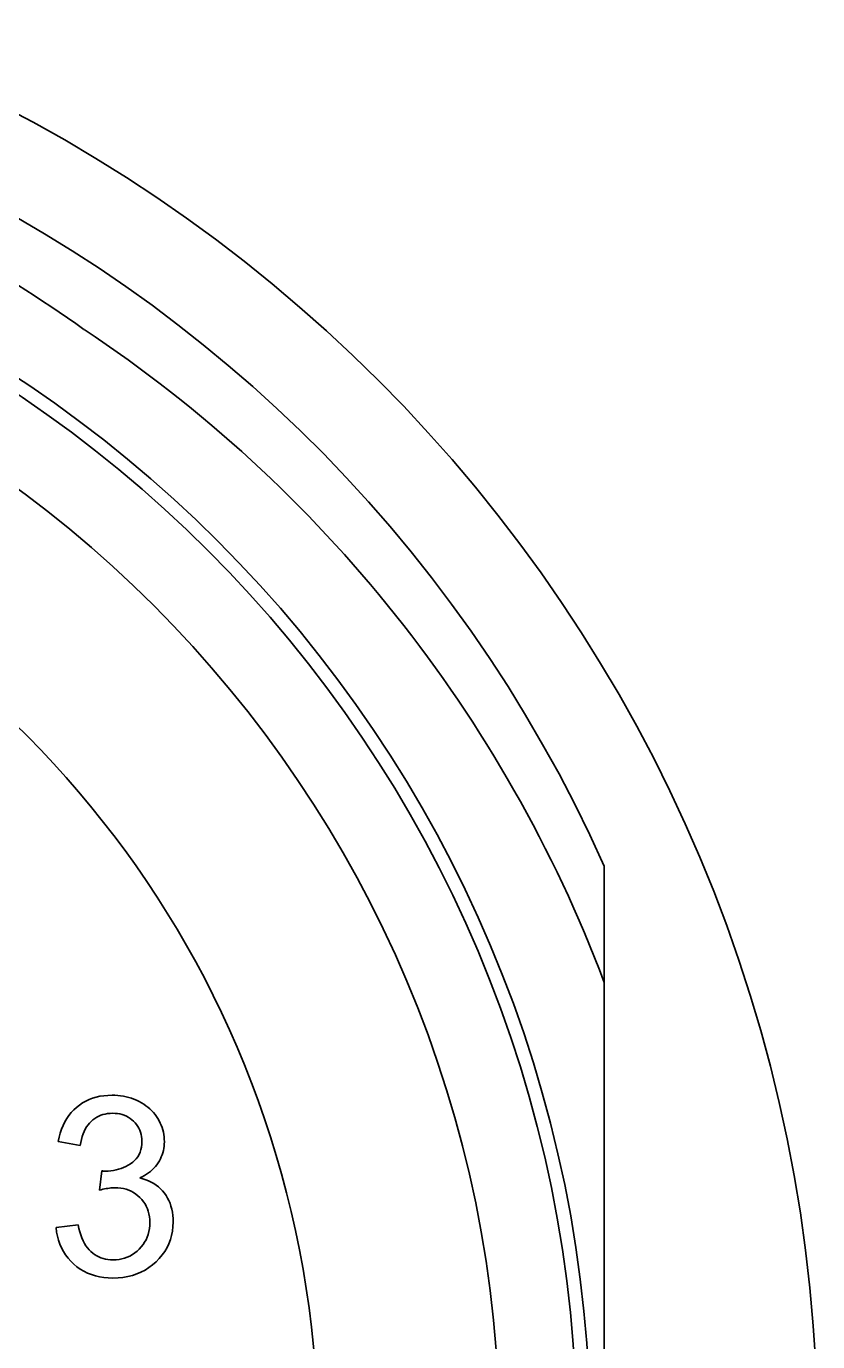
# Model space of a CAD drawing. Extents: x 23 to 417, y 3 to 294.
# Drawn here: x 373.64 to 379.39, y 99.16 to 108.71 of the extents above; entities that cross this region are included whole.
import ezdxf

# ---------------------------------------------------------------- set-up
doc = ezdxf.new("R2010")
doc.units = 0
doc.layers.get('0').update_dxf_attribs({"lineweight": 13})

msp = doc.modelspace()

# ---------------------------------------------------------------- linework, layer by layer
at = {"color": 7, "lineweight": 35, "ltscale": 0.021145}
msp.add_line((377.8373, 101.7674), (377.8373, 102.6132), dxfattribs=at)
at = {"color": 7, "lineweight": 35, "ltscale": 0.175918}
msp.add_line((377.8373, 94.7306), (377.8373, 101.7674), dxfattribs=at)
at = {"color": 7, "lineweight": 35, "ltscale": 0.000671283}
msp.add_line((374.069, 100.905), (374.0933, 100.9164), dxfattribs=at)
at = {"color": 7, "lineweight": 35, "ltscale": 0.000677644}
msp.add_line((374.0933, 100.9164), (374.1186, 100.9261), dxfattribs=at)
at = {"color": 7, "lineweight": 35, "ltscale": 0.000686986}
msp.add_line((374.1186, 100.9261), (374.1449, 100.9341), dxfattribs=at)
at = {"color": 7, "lineweight": 35, "ltscale": 0.000700569}
msp.add_line((374.1449, 100.9341), (374.1723, 100.9403), dxfattribs=at)
at = {"color": 7, "lineweight": 35, "ltscale": 0.000716647}
msp.add_line((374.1723, 100.9403), (374.2006, 100.9447), dxfattribs=at)
at = {"color": 7, "lineweight": 35, "ltscale": 0.000736951}
msp.add_line((374.2006, 100.9447), (374.2299, 100.9473), dxfattribs=at)
at = {"color": 7, "lineweight": 35, "ltscale": 0.000759058}
msp.add_line((374.2299, 100.9473), (374.2603, 100.9482), dxfattribs=at)
at = {"color": 7, "lineweight": 35, "ltscale": 0.000527793}
msp.add_line((374.2603, 100.9482), (374.2814, 100.9477), dxfattribs=at)
at = {"color": 7, "lineweight": 35, "ltscale": 0.000520833}
msp.add_line((374.2814, 100.9477), (374.3022, 100.9464), dxfattribs=at)
at = {"color": 7, "lineweight": 35, "ltscale": 0.000513941}
msp.add_line((374.3022, 100.9464), (374.3226, 100.9441), dxfattribs=at)
at = {"color": 7, "lineweight": 35, "ltscale": 0.000509173}
msp.add_line((374.3226, 100.9441), (374.3427, 100.9409), dxfattribs=at)
at = {"color": 7, "lineweight": 35, "ltscale": 0.000504492}
msp.add_line((374.3427, 100.9409), (374.3625, 100.9368), dxfattribs=at)
at = {"color": 7, "lineweight": 35, "ltscale": 0.000502025}
msp.add_line((374.3625, 100.9368), (374.3819, 100.9317), dxfattribs=at)
at = {"color": 7, "lineweight": 35, "ltscale": 0.000499585}
msp.add_line((374.3819, 100.9317), (374.401, 100.9258), dxfattribs=at)
at = {"color": 7, "lineweight": 35, "ltscale": 0.000499358}
msp.add_line((374.401, 100.9258), (374.4198, 100.919), dxfattribs=at)
at = {"color": 7, "lineweight": 35, "ltscale": 0.000499581}
msp.add_line((374.4198, 100.919), (374.4382, 100.9112), dxfattribs=at)
at = {"color": 7, "lineweight": 35, "ltscale": 0.000680939}
msp.add_line((373.9467, 100.8005), (373.9637, 100.8218), dxfattribs=at)
at = {"color": 7, "lineweight": 35, "ltscale": 0.000678206}
msp.add_line((373.9637, 100.8218), (373.9822, 100.8416), dxfattribs=at)
at = {"color": 7, "lineweight": 35, "ltscale": 0.000678777}
msp.add_line((373.9822, 100.8416), (374.0022, 100.86), dxfattribs=at)
at = {"color": 7, "lineweight": 35, "ltscale": 0.000676936}
msp.add_line((374.0022, 100.86), (374.0235, 100.8767), dxfattribs=at)
at = {"color": 7, "lineweight": 35, "ltscale": 0.000670911}
msp.add_line((374.0235, 100.8767), (374.0457, 100.8917), dxfattribs=at)
at = {"color": 7, "lineweight": 35, "ltscale": 0.000669854}
msp.add_line((374.0457, 100.8917), (374.069, 100.905), dxfattribs=at)
at = {"color": 7, "lineweight": 35, "ltscale": 0.000501509}
msp.add_line((374.4382, 100.9112), (374.4563, 100.9025), dxfattribs=at)
at = {"color": 7, "lineweight": 35, "ltscale": 0.000497247}
msp.add_line((374.4563, 100.9025), (374.4738, 100.8931), dxfattribs=at)
at = {"color": 7, "lineweight": 35, "ltscale": 0.000486742}
msp.add_line((374.4738, 100.8931), (374.4904, 100.8829), dxfattribs=at)
at = {"color": 7, "lineweight": 35, "ltscale": 0.00047896}
msp.add_line((374.4904, 100.8829), (374.5062, 100.8721), dxfattribs=at)
at = {"color": 7, "lineweight": 35, "ltscale": 0.000471146}
msp.add_line((374.5062, 100.8721), (374.5212, 100.8607), dxfattribs=at)
at = {"color": 7, "lineweight": 35, "ltscale": 0.000465267}
msp.add_line((374.5212, 100.8607), (374.5353, 100.8486), dxfattribs=at)
at = {"color": 7, "lineweight": 35, "ltscale": 0.000460494}
msp.add_line((374.5353, 100.8486), (374.5486, 100.8358), dxfattribs=at)
at = {"color": 7, "lineweight": 35, "ltscale": 0.000458657}
msp.add_line((374.5486, 100.8358), (374.561, 100.8223), dxfattribs=at)
at = {"color": 7, "lineweight": 35, "ltscale": 0.000456685}
msp.add_line((374.561, 100.8223), (374.5726, 100.8082), dxfattribs=at)
at = {"color": 7, "lineweight": 35, "ltscale": 0.000730349}
msp.add_line((373.8935, 100.701), (373.9045, 100.7281), dxfattribs=at)
at = {"color": 7, "lineweight": 35, "ltscale": 0.000712815}
msp.add_line((373.9045, 100.7281), (373.9171, 100.7537), dxfattribs=at)
at = {"color": 7, "lineweight": 35, "ltscale": 0.000698642}
msp.add_line((373.9171, 100.7537), (373.9312, 100.7778), dxfattribs=at)
at = {"color": 7, "lineweight": 35, "ltscale": 0.000687211}
msp.add_line((373.9312, 100.7778), (373.9467, 100.8005), dxfattribs=at)
at = {"color": 7, "lineweight": 35, "ltscale": 0.000445573}
msp.add_line((374.0856, 100.7327), (374.0754, 100.7181), dxfattribs=at)
at = {"color": 7, "lineweight": 35, "ltscale": 0.000436478}
msp.add_line((374.0967, 100.7461), (374.0856, 100.7327), dxfattribs=at)
at = {"color": 7, "lineweight": 35, "ltscale": 0.000429253}
msp.add_line((374.1087, 100.7584), (374.0967, 100.7461), dxfattribs=at)
at = {"color": 7, "lineweight": 35, "ltscale": 0.000421718}
msp.add_line((374.1214, 100.7695), (374.1087, 100.7584), dxfattribs=at)
at = {"color": 7, "lineweight": 35, "ltscale": 0.000416756}
msp.add_line((374.1347, 100.7795), (374.1214, 100.7695), dxfattribs=at)
at = {"color": 7, "lineweight": 35, "ltscale": 0.000412232}
msp.add_line((374.1487, 100.7883), (374.1347, 100.7795), dxfattribs=at)
at = {"color": 7, "lineweight": 35, "ltscale": 0.000411691}
msp.add_line((374.1633, 100.7959), (374.1487, 100.7883), dxfattribs=at)
at = {"color": 7, "lineweight": 35, "ltscale": 0.000412446}
msp.add_line((374.1785, 100.8023), (374.1633, 100.7959), dxfattribs=at)
at = {"color": 7, "lineweight": 35, "ltscale": 0.00041716}
msp.add_line((374.1943, 100.8076), (374.1785, 100.8023), dxfattribs=at)
at = {"color": 7, "lineweight": 35, "ltscale": 0.00042312}
msp.add_line((374.2107, 100.8117), (374.1943, 100.8076), dxfattribs=at)
at = {"color": 7, "lineweight": 35, "ltscale": 0.000433726}
msp.add_line((374.2278, 100.8146), (374.2107, 100.8117), dxfattribs=at)
at = {"color": 7, "lineweight": 35, "ltscale": 0.000444554}
msp.add_line((374.2455, 100.8164), (374.2278, 100.8146), dxfattribs=at)
at = {"color": 7, "lineweight": 35, "ltscale": 0.000457437}
msp.add_line((374.2638, 100.817), (374.2455, 100.8164), dxfattribs=at)
at = {"color": 7, "lineweight": 35, "ltscale": 0.000461432}
msp.add_line((374.2823, 100.8164), (374.2638, 100.817), dxfattribs=at)
at = {"color": 7, "lineweight": 35, "ltscale": 0.000446428}
msp.add_line((374.3, 100.8147), (374.2823, 100.8164), dxfattribs=at)
at = {"color": 7, "lineweight": 35, "ltscale": 0.000432487}
msp.add_line((374.3171, 100.8118), (374.3, 100.8147), dxfattribs=at)
at = {"color": 7, "lineweight": 35, "ltscale": 0.000421931}
msp.add_line((374.3335, 100.8077), (374.3171, 100.8118), dxfattribs=at)
at = {"color": 7, "lineweight": 35, "ltscale": 0.000413544}
msp.add_line((374.3492, 100.8026), (374.3335, 100.8077), dxfattribs=at)
at = {"color": 7, "lineweight": 35, "ltscale": 0.000407124}
msp.add_line((374.3642, 100.7962), (374.3492, 100.8026), dxfattribs=at)
at = {"color": 7, "lineweight": 35, "ltscale": 0.000403265}
msp.add_line((374.3785, 100.7887), (374.3642, 100.7962), dxfattribs=at)
at = {"color": 7, "lineweight": 35, "ltscale": 0.000403089}
msp.add_line((374.3921, 100.7801), (374.3785, 100.7887), dxfattribs=at)
at = {"color": 7, "lineweight": 35, "ltscale": 0.000405644}
msp.add_line((374.405, 100.7703), (374.3921, 100.7801), dxfattribs=at)
at = {"color": 7, "lineweight": 35, "ltscale": 0.000410205}
msp.add_line((374.4172, 100.7593), (374.405, 100.7703), dxfattribs=at)
at = {"color": 7, "lineweight": 35, "ltscale": 0.000408956}
msp.add_line((374.4285, 100.7475), (374.4172, 100.7593), dxfattribs=at)
at = {"color": 7, "lineweight": 35, "ltscale": 0.000400212}
msp.add_line((374.4386, 100.735), (374.4285, 100.7475), dxfattribs=at)
at = {"color": 7, "lineweight": 35, "ltscale": 0.000394902}
msp.add_line((374.4475, 100.722), (374.4386, 100.735), dxfattribs=at)
at = {"color": 7, "lineweight": 35, "ltscale": 0.000456881}
msp.add_line((374.5726, 100.8082), (374.5833, 100.7934), dxfattribs=at)
at = {"color": 7, "lineweight": 35, "ltscale": 0.00045902}
msp.add_line((374.5833, 100.7934), (374.5933, 100.7779), dxfattribs=at)
at = {"color": 7, "lineweight": 35, "ltscale": 0.000456593}
msp.add_line((374.5933, 100.7779), (374.6023, 100.762), dxfattribs=at)
at = {"color": 7, "lineweight": 35, "ltscale": 0.000449332}
msp.add_line((374.6023, 100.762), (374.6103, 100.746), dxfattribs=at)
at = {"color": 7, "lineweight": 35, "ltscale": 0.000444102}
msp.add_line((374.6103, 100.746), (374.6175, 100.7297), dxfattribs=at)
at = {"color": 7, "lineweight": 35, "ltscale": 0.000439838}
msp.add_line((374.6175, 100.7297), (374.6236, 100.7132), dxfattribs=at)
at = {"color": 7, "lineweight": 35, "ltscale": 0.000801602}
for p, q in [((373.8692, 100.6112), (373.8758, 100.6426)), ((374.6996, 99.9608), (374.6934, 99.9294))]:
    msp.add_line(p, q, dxfattribs=at)
at = {"color": 7, "lineweight": 35, "ltscale": 0.000775219}
msp.add_line((373.8758, 100.6426), (373.8839, 100.6725), dxfattribs=at)
at = {"color": 7, "lineweight": 35, "ltscale": 0.000751187}
msp.add_line((373.8839, 100.6725), (373.8935, 100.701), dxfattribs=at)
at = {"color": 7, "lineweight": 35, "ltscale": 0.000531873}
msp.add_line((374.0435, 100.6478), (374.0377, 100.6273), dxfattribs=at)
at = {"color": 7, "lineweight": 35, "ltscale": 0.000510621}
msp.add_line((374.0501, 100.6671), (374.0435, 100.6478), dxfattribs=at)
at = {"color": 7, "lineweight": 35, "ltscale": 0.000491348}
msp.add_line((374.0576, 100.6853), (374.0501, 100.6671), dxfattribs=at)
at = {"color": 7, "lineweight": 35, "ltscale": 0.000473707}
msp.add_line((374.0661, 100.7022), (374.0576, 100.6853), dxfattribs=at)
at = {"color": 7, "lineweight": 35, "ltscale": 0.000458363}
msp.add_line((374.0754, 100.7181), (374.0661, 100.7022), dxfattribs=at)
at = {"color": 7, "lineweight": 35, "ltscale": 0.000392191}
msp.add_line((374.4553, 100.7084), (374.4475, 100.722), dxfattribs=at)
at = {"color": 7, "lineweight": 35, "ltscale": 0.000390992}
msp.add_line((374.4618, 100.6941), (374.4553, 100.7084), dxfattribs=at)
at = {"color": 7, "lineweight": 35, "ltscale": 0.00039484}
msp.add_line((374.4671, 100.6793), (374.4618, 100.6941), dxfattribs=at)
at = {"color": 7, "lineweight": 35, "ltscale": 0.000400115}
msp.add_line((374.4713, 100.6638), (374.4671, 100.6793), dxfattribs=at)
at = {"color": 7, "lineweight": 35, "ltscale": 0.000408019}
msp.add_line((374.4743, 100.6478), (374.4713, 100.6638), dxfattribs=at)
at = {"color": 7, "lineweight": 35, "ltscale": 0.000418451}
msp.add_line((374.4761, 100.6311), (374.4743, 100.6478), dxfattribs=at)
at = {"color": 7, "lineweight": 35, "ltscale": 0.000431694}
msp.add_line((374.4767, 100.6139), (374.4761, 100.6311), dxfattribs=at)
at = {"color": 7, "lineweight": 35, "ltscale": 0.00043668}
msp.add_line((374.6236, 100.7132), (374.6289, 100.6966), dxfattribs=at)
at = {"color": 7, "lineweight": 35, "ltscale": 0.000434172}
msp.add_line((374.6289, 100.6966), (374.6331, 100.6797), dxfattribs=at)
at = {"color": 7, "lineweight": 35, "ltscale": 0.000434556}
msp.add_line((374.6331, 100.6797), (374.6364, 100.6627), dxfattribs=at)
at = {"color": 7, "lineweight": 35, "ltscale": 0.000435044}
msp.add_line((374.6364, 100.6627), (374.6388, 100.6454), dxfattribs=at)
at = {"color": 7, "lineweight": 35, "ltscale": 0.000437867}
msp.add_line((374.6388, 100.6454), (374.6402, 100.628), dxfattribs=at)
at = {"color": 7, "lineweight": 35, "ltscale": 0.004053}
msp.add_line((374.0288, 100.5828), (373.8692, 100.6112), dxfattribs=at)
at = {"color": 7, "lineweight": 35, "ltscale": 0.000579519}
msp.add_line((374.0328, 100.6057), (374.0288, 100.5828), dxfattribs=at)
at = {"color": 7, "lineweight": 35, "ltscale": 0.000554868}
msp.add_line((374.0377, 100.6273), (374.0328, 100.6057), dxfattribs=at)
at = {"color": 7, "lineweight": 35, "ltscale": 0.000462475}
msp.add_line((374.4563, 100.5174), (374.4636, 100.5344), dxfattribs=at)
at = {"color": 7, "lineweight": 35, "ltscale": 0.000475706}
msp.add_line((374.4636, 100.5344), (374.4693, 100.5526), dxfattribs=at)
at = {"color": 7, "lineweight": 35, "ltscale": 0.000492511}
msp.add_line((374.4693, 100.5526), (374.4734, 100.5719), dxfattribs=at)
at = {"color": 7, "lineweight": 35, "ltscale": 0.00051449}
msp.add_line((374.4734, 100.5719), (374.4758, 100.5923), dxfattribs=at)
at = {"color": 7, "lineweight": 35, "ltscale": 0.000540454}
msp.add_line((374.4758, 100.5923), (374.4767, 100.6139), dxfattribs=at)
at = {"color": 7, "lineweight": 35, "ltscale": 0.00040033}
msp.add_line((374.6335, 100.5454), (374.6294, 100.5299), dxfattribs=at)
at = {"color": 7, "lineweight": 35, "ltscale": 0.000402638}
msp.add_line((374.6366, 100.5611), (374.6335, 100.5454), dxfattribs=at)
at = {"color": 7, "lineweight": 35, "ltscale": 0.000406626}
msp.add_line((374.6389, 100.5773), (374.6366, 100.5611), dxfattribs=at)
at = {"color": 7, "lineweight": 35, "ltscale": 0.000410982}
msp.add_line((374.6402, 100.5936), (374.6389, 100.5773), dxfattribs=at)
at = {"color": 7, "lineweight": 35, "ltscale": 0.000441023}
msp.add_line((374.6402, 100.628), (374.6407, 100.6103), dxfattribs=at)
at = {"color": 7, "lineweight": 35, "ltscale": 0.000417729}
msp.add_line((374.6407, 100.6103), (374.6402, 100.5936), dxfattribs=at)
at = {"color": 7, "lineweight": 35, "ltscale": 0.0004801}
msp.add_line((374.3616, 100.4307), (374.3786, 100.4397), dxfattribs=at)
at = {"color": 7, "lineweight": 35, "ltscale": 0.000483964}
msp.add_line((374.3786, 100.4397), (374.3951, 100.4498), dxfattribs=at)
at = {"color": 7, "lineweight": 35, "ltscale": 0.000478418}
msp.add_line((374.3951, 100.4498), (374.4106, 100.461), dxfattribs=at)
at = {"color": 7, "lineweight": 35, "ltscale": 0.000465026}
msp.add_line((374.4106, 100.461), (374.4245, 100.4734), dxfattribs=at)
at = {"color": 7, "lineweight": 35, "ltscale": 0.000455364}
msp.add_line((374.4245, 100.4734), (374.4367, 100.4869), dxfattribs=at)
at = {"color": 7, "lineweight": 35, "ltscale": 0.000452574}
msp.add_line((374.4367, 100.4869), (374.4473, 100.5016), dxfattribs=at)
at = {"color": 7, "lineweight": 35, "ltscale": 0.000455277}
msp.add_line((374.4473, 100.5016), (374.4563, 100.5174), dxfattribs=at)
at = {"color": 7, "lineweight": 35, "ltscale": 0.00041496}
msp.add_line((374.586, 100.4434), (374.5756, 100.4304), dxfattribs=at)
at = {"color": 7, "lineweight": 35, "ltscale": 0.00041341}
msp.add_line((374.5955, 100.4569), (374.586, 100.4434), dxfattribs=at)
at = {"color": 7, "lineweight": 35, "ltscale": 0.000410025}
msp.add_line((374.6041, 100.4709), (374.5955, 100.4569), dxfattribs=at)
at = {"color": 7, "lineweight": 35, "ltscale": 0.000405629}
msp.add_line((374.6118, 100.4852), (374.6041, 100.4709), dxfattribs=at)
at = {"color": 7, "lineweight": 35, "ltscale": 0.00040245}
msp.add_line((374.6185, 100.4998), (374.6118, 100.4852), dxfattribs=at)
at = {"color": 7, "lineweight": 35, "ltscale": 0.000399854}
msp.add_line((374.6244, 100.5147), (374.6185, 100.4998), dxfattribs=at)
at = {"color": 7, "lineweight": 35, "ltscale": 0.000399887}
msp.add_line((374.6294, 100.5299), (374.6244, 100.5147), dxfattribs=at)
at = {"color": 7, "lineweight": 35, "ltscale": 0.003531}
msp.add_line((374.1681, 100.2583), (374.1858, 100.3984), dxfattribs=at)
at = {"color": 7, "lineweight": 35, "ltscale": 7.88083e-05}
msp.add_line((374.1858, 100.3984), (374.1889, 100.3981), dxfattribs=at)
at = {"color": 7, "lineweight": 35, "ltscale": 7.57664e-05}
msp.add_line((374.1889, 100.3981), (374.1919, 100.3978), dxfattribs=at)
at = {"color": 7, "lineweight": 35, "ltscale": 7.27078e-05}
msp.add_line((374.1919, 100.3978), (374.1948, 100.3975), dxfattribs=at)
at = {"color": 7, "lineweight": 35, "ltscale": 6.86624e-05}
msp.add_line((374.1948, 100.3975), (374.1976, 100.3973), dxfattribs=at)
at = {"color": 7, "lineweight": 35, "ltscale": 6.56436e-05}
msp.add_line((374.1976, 100.3973), (374.2002, 100.3971), dxfattribs=at)
at = {"color": 7, "lineweight": 35, "ltscale": 6.35962e-05}
msp.add_line((374.2002, 100.3971), (374.2027, 100.3969), dxfattribs=at)
at = {"color": 7, "lineweight": 35, "ltscale": 5.9609e-05}
msp.add_line((374.2027, 100.3969), (374.2051, 100.3968), dxfattribs=at)
at = {"color": 7, "lineweight": 35, "ltscale": 5.65847e-05}
msp.add_line((374.2051, 100.3968), (374.2074, 100.3967), dxfattribs=at)
at = {"color": 7, "lineweight": 35, "ltscale": 5.35809e-05}
msp.add_line((374.2074, 100.3967), (374.2095, 100.3966), dxfattribs=at)
at = {"color": 7, "lineweight": 35, "ltscale": 4.95974e-05}
msp.add_line((374.2095, 100.3966), (374.2115, 100.3966), dxfattribs=at)
at = {"color": 7, "lineweight": 35, "ltscale": 0.000505}
msp.add_line((374.2115, 100.3966), (374.2317, 100.3972), dxfattribs=at)
at = {"color": 7, "lineweight": 35, "ltscale": 0.000496538}
msp.add_line((374.2317, 100.3972), (374.2515, 100.3988), dxfattribs=at)
at = {"color": 7, "lineweight": 35, "ltscale": 0.000488564}
msp.add_line((374.2515, 100.3988), (374.2708, 100.4014), dxfattribs=at)
at = {"color": 7, "lineweight": 35, "ltscale": 0.000484142}
msp.add_line((374.2708, 100.4014), (374.2898, 100.4051), dxfattribs=at)
at = {"color": 7, "lineweight": 35, "ltscale": 0.000478366}
msp.add_line((374.2898, 100.4051), (374.3084, 100.4099), dxfattribs=at)
at = {"color": 7, "lineweight": 35, "ltscale": 0.000477225}
msp.add_line((374.3084, 100.4099), (374.3265, 100.4158), dxfattribs=at)
at = {"color": 7, "lineweight": 35, "ltscale": 0.000475914}
msp.add_line((374.3265, 100.4158), (374.3443, 100.4227), dxfattribs=at)
at = {"color": 7, "lineweight": 35, "ltscale": 0.000477083}
msp.add_line((374.3443, 100.4227), (374.3616, 100.4307), dxfattribs=at)
at = {"color": 7, "lineweight": 35, "ltscale": 0.00048127}
msp.add_line((374.4789, 100.3554), (374.4616, 100.347), dxfattribs=at)
at = {"color": 7, "lineweight": 35, "ltscale": 0.000582252}
msp.add_line((374.4616, 100.347), (374.4841, 100.3411), dxfattribs=at)
at = {"color": 7, "lineweight": 35, "ltscale": 0.000468272}
msp.add_line((374.4953, 100.3644), (374.4789, 100.3554), dxfattribs=at)
at = {"color": 7, "lineweight": 35, "ltscale": 0.000456657}
msp.add_line((374.5109, 100.374), (374.4953, 100.3644), dxfattribs=at)
at = {"color": 7, "lineweight": 35, "ltscale": 0.000446779}
msp.add_line((374.5256, 100.3841), (374.5109, 100.374), dxfattribs=at)
at = {"color": 7, "lineweight": 35, "ltscale": 0.000436859}
msp.add_line((374.5394, 100.3949), (374.5256, 100.3841), dxfattribs=at)
at = {"color": 7, "lineweight": 35, "ltscale": 0.000429907}
msp.add_line((374.5524, 100.4061), (374.5394, 100.3949), dxfattribs=at)
at = {"color": 7, "lineweight": 35, "ltscale": 0.000422569}
msp.add_line((374.5644, 100.418), (374.5524, 100.4061), dxfattribs=at)
at = {"color": 7, "lineweight": 35, "ltscale": 0.000418529}
msp.add_line((374.5756, 100.4304), (374.5644, 100.418), dxfattribs=at)
at = {"color": 7, "lineweight": 35, "ltscale": 0.000341704}
msp.add_line((374.1813, 100.2617), (374.1681, 100.2583), dxfattribs=at)
at = {"color": 7, "lineweight": 35, "ltscale": 0.000329106}
msp.add_line((374.1941, 100.2647), (374.1813, 100.2617), dxfattribs=at)
at = {"color": 7, "lineweight": 35, "ltscale": 0.000316592}
msp.add_line((374.2065, 100.2673), (374.1941, 100.2647), dxfattribs=at)
at = {"color": 7, "lineweight": 35, "ltscale": 0.000304037}
msp.add_line((374.2184, 100.2696), (374.2065, 100.2673), dxfattribs=at)
at = {"color": 7, "lineweight": 35, "ltscale": 0.000290739}
msp.add_line((374.2299, 100.2716), (374.2184, 100.2696), dxfattribs=at)
at = {"color": 7, "lineweight": 35, "ltscale": 0.000279606}
msp.add_line((374.241, 100.2732), (374.2299, 100.2716), dxfattribs=at)
at = {"color": 7, "lineweight": 35, "ltscale": 0.000266589}
msp.add_line((374.2516, 100.2744), (374.241, 100.2732), dxfattribs=at)
at = {"color": 7, "lineweight": 35, "ltscale": 0.000254902}
msp.add_line((374.2617, 100.2753), (374.2516, 100.2744), dxfattribs=at)
at = {"color": 7, "lineweight": 35, "ltscale": 0.000242365}
msp.add_line((374.2714, 100.2759), (374.2617, 100.2753), dxfattribs=at)
at = {"color": 7, "lineweight": 35, "ltscale": 0.000232125}
msp.add_line((374.2807, 100.276), (374.2714, 100.2759), dxfattribs=at)
at = {"color": 7, "lineweight": 35, "ltscale": 0.000544797}
msp.add_line((374.3025, 100.2753), (374.2807, 100.276), dxfattribs=at)
at = {"color": 7, "lineweight": 35, "ltscale": 0.000527407}
msp.add_line((374.3234, 100.2732), (374.3025, 100.2753), dxfattribs=at)
at = {"color": 7, "lineweight": 35, "ltscale": 0.000513648}
msp.add_line((374.3437, 100.2696), (374.3234, 100.2732), dxfattribs=at)
at = {"color": 7, "lineweight": 35, "ltscale": 0.000501813}
msp.add_line((374.3631, 100.2646), (374.3437, 100.2696), dxfattribs=at)
at = {"color": 7, "lineweight": 35, "ltscale": 0.000493063}
msp.add_line((374.3818, 100.2582), (374.3631, 100.2646), dxfattribs=at)
at = {"color": 7, "lineweight": 35, "ltscale": 0.000488532}
msp.add_line((374.3997, 100.2503), (374.3818, 100.2582), dxfattribs=at)
at = {"color": 7, "lineweight": 35, "ltscale": 0.00048641}
msp.add_line((374.4168, 100.241), (374.3997, 100.2503), dxfattribs=at)
at = {"color": 7, "lineweight": 35, "ltscale": 0.000565676}
msp.add_line((374.4841, 100.3411), (374.5056, 100.334), dxfattribs=at)
at = {"color": 7, "lineweight": 35, "ltscale": 0.000551995}
msp.add_line((374.5056, 100.334), (374.5261, 100.3259), dxfattribs=at)
at = {"color": 7, "lineweight": 35, "ltscale": 0.000538981}
msp.add_line((374.5261, 100.3259), (374.5456, 100.3165), dxfattribs=at)
at = {"color": 7, "lineweight": 35, "ltscale": 0.000529466}
msp.add_line((374.5456, 100.3165), (374.564, 100.3061), dxfattribs=at)
at = {"color": 7, "lineweight": 35, "ltscale": 0.000523238}
msp.add_line((374.564, 100.3061), (374.5814, 100.2945), dxfattribs=at)
at = {"color": 7, "lineweight": 35, "ltscale": 0.000519076}
msp.add_line((374.5814, 100.2945), (374.5978, 100.2817), dxfattribs=at)
at = {"color": 7, "lineweight": 35, "ltscale": 0.000517121}
msp.add_line((374.5978, 100.2817), (374.6131, 100.2678), dxfattribs=at)
at = {"color": 7, "lineweight": 35, "ltscale": 0.000519509}
msp.add_line((374.6131, 100.2678), (374.6274, 100.2527), dxfattribs=at)
at = {"color": 7, "lineweight": 35, "ltscale": 0.00052358}
msp.add_line((374.6274, 100.2527), (374.6407, 100.2366), dxfattribs=at)
at = {"color": 7, "lineweight": 35, "ltscale": 0.000487716}
msp.add_line((374.4331, 100.2303), (374.4168, 100.241), dxfattribs=at)
at = {"color": 7, "lineweight": 35, "ltscale": 0.000492152}
msp.add_line((374.4486, 100.2182), (374.4331, 100.2303), dxfattribs=at)
at = {"color": 7, "lineweight": 35, "ltscale": 0.000501174}
msp.add_line((374.4633, 100.2046), (374.4486, 100.2182), dxfattribs=at)
at = {"color": 7, "lineweight": 35, "ltscale": 0.000500731}
msp.add_line((374.477, 100.19), (374.4633, 100.2046), dxfattribs=at)
at = {"color": 7, "lineweight": 35, "ltscale": 0.000492116}
msp.add_line((374.4892, 100.1746), (374.477, 100.19), dxfattribs=at)
at = {"color": 7, "lineweight": 35, "ltscale": 0.000486749}
msp.add_line((374.5, 100.1583), (374.4892, 100.1746), dxfattribs=at)
at = {"color": 7, "lineweight": 35, "ltscale": 0.000484282}
msp.add_line((374.5093, 100.1414), (374.5, 100.1583), dxfattribs=at)
at = {"color": 7, "lineweight": 35, "ltscale": 0.000525884}
msp.add_line((374.6407, 100.2366), (374.6529, 100.2194), dxfattribs=at)
at = {"color": 7, "lineweight": 35, "ltscale": 0.000525422}
msp.add_line((374.6529, 100.2194), (374.6637, 100.2014), dxfattribs=at)
at = {"color": 7, "lineweight": 35, "ltscale": 0.000529603}
msp.add_line((374.6637, 100.2014), (374.6733, 100.1825), dxfattribs=at)
at = {"color": 7, "lineweight": 35, "ltscale": 0.000534289}
msp.add_line((374.6733, 100.1825), (374.6816, 100.1628), dxfattribs=at)
at = {"color": 7, "lineweight": 35, "ltscale": 0.00054296}
msp.add_line((374.6816, 100.1628), (374.6886, 100.1422), dxfattribs=at)
at = {"color": 7, "lineweight": 35, "ltscale": 0.000485758}
msp.add_line((374.5172, 100.1236), (374.5093, 100.1414), dxfattribs=at)
at = {"color": 7, "lineweight": 35, "ltscale": 0.000490569}
msp.add_line((374.5237, 100.1051), (374.5172, 100.1236), dxfattribs=at)
at = {"color": 7, "lineweight": 35, "ltscale": 0.00049822}
msp.add_line((374.5287, 100.0858), (374.5237, 100.1051), dxfattribs=at)
at = {"color": 7, "lineweight": 35, "ltscale": 0.000509404}
msp.add_line((374.5323, 100.0657), (374.5287, 100.0858), dxfattribs=at)
at = {"color": 7, "lineweight": 35, "ltscale": 0.000523947}
msp.add_line((374.5345, 100.0449), (374.5323, 100.0657), dxfattribs=at)
at = {"color": 7, "lineweight": 35, "ltscale": 0.000554069}
msp.add_line((374.6886, 100.1422), (374.6944, 100.1208), dxfattribs=at)
at = {"color": 7, "lineweight": 35, "ltscale": 0.000566903}
msp.add_line((374.6944, 100.1208), (374.6988, 100.0986), dxfattribs=at)
at = {"color": 7, "lineweight": 35, "ltscale": 0.000582314}
msp.add_line((374.6988, 100.0986), (374.702, 100.0755), dxfattribs=at)
at = {"color": 7, "lineweight": 35, "ltscale": 0.000599957}
msp.add_line((374.702, 100.0755), (374.7039, 100.0516), dxfattribs=at)
at = {"color": 7, "lineweight": 35, "ltscale": 0.004026}
msp.add_line((373.8532, 99.986), (374.0129, 100.0073), dxfattribs=at)
at = {"color": 7, "lineweight": 35, "ltscale": 0.00080274}
msp.add_line((373.8574, 99.9542), (373.8532, 99.986), dxfattribs=at)
at = {"color": 7, "lineweight": 35, "ltscale": 0.00067518}
msp.add_line((374.0129, 100.0073), (374.0188, 99.981), dxfattribs=at)
at = {"color": 7, "lineweight": 35, "ltscale": 0.000643824}
msp.add_line((374.0188, 99.981), (374.0254, 99.9561), dxfattribs=at)
at = {"color": 7, "lineweight": 35, "ltscale": 0.000538493}
msp.add_line((374.5282, 99.9575), (374.5321, 99.9787), dxfattribs=at)
at = {"color": 7, "lineweight": 35, "ltscale": 0.000551478}
msp.add_line((374.5321, 99.9787), (374.5344, 100.0006), dxfattribs=at)
at = {"color": 7, "lineweight": 35, "ltscale": 0.000567667}
msp.add_line((374.5344, 100.0006), (374.5352, 100.0233), dxfattribs=at)
at = {"color": 7, "lineweight": 35, "ltscale": 0.000540348}
msp.add_line((374.5352, 100.0233), (374.5345, 100.0449), dxfattribs=at)
at = {"color": 7, "lineweight": 35, "ltscale": 0.000817607}
msp.add_line((374.7033, 99.9933), (374.6996, 99.9608), dxfattribs=at)
at = {"color": 7, "lineweight": 35, "ltscale": 0.000839161}
msp.add_line((374.7045, 100.0268), (374.7033, 99.9933), dxfattribs=at)
at = {"color": 7, "lineweight": 35, "ltscale": 0.000619101}
msp.add_line((374.7039, 100.0516), (374.7045, 100.0268), dxfattribs=at)
at = {"color": 7, "lineweight": 35, "ltscale": 0.000781234}
msp.add_line((373.8635, 99.9236), (373.8574, 99.9542), dxfattribs=at)
at = {"color": 7, "lineweight": 35, "ltscale": 0.000762974}
msp.add_line((373.8716, 99.8941), (373.8635, 99.9236), dxfattribs=at)
at = {"color": 7, "lineweight": 35, "ltscale": 0.000749124}
msp.add_line((373.8816, 99.8659), (373.8716, 99.8941), dxfattribs=at)
at = {"color": 7, "lineweight": 35, "ltscale": 0.000738047}
msp.add_line((373.8935, 99.8389), (373.8816, 99.8659), dxfattribs=at)
at = {"color": 7, "lineweight": 35, "ltscale": 0.00061246}
msp.add_line((374.0254, 99.9561), (374.0328, 99.9327), dxfattribs=at)
at = {"color": 7, "lineweight": 35, "ltscale": 0.000582836}
msp.add_line((374.0328, 99.9327), (374.0411, 99.9109), dxfattribs=at)
at = {"color": 7, "lineweight": 35, "ltscale": 0.000555084}
msp.add_line((374.0411, 99.9109), (374.05, 99.8906), dxfattribs=at)
at = {"color": 7, "lineweight": 35, "ltscale": 0.00052877}
msp.add_line((374.05, 99.8906), (374.0597, 99.8718), dxfattribs=at)
at = {"color": 7, "lineweight": 35, "ltscale": 0.000505634}
msp.add_line((374.0597, 99.8718), (374.0703, 99.8546), dxfattribs=at)
at = {"color": 7, "lineweight": 35, "ltscale": 0.000525266}
msp.add_line((374.4855, 99.8627), (374.4972, 99.8802), dxfattribs=at)
at = {"color": 7, "lineweight": 35, "ltscale": 0.000520307}
msp.add_line((374.4972, 99.8802), (374.5073, 99.8984), dxfattribs=at)
at = {"color": 7, "lineweight": 35, "ltscale": 0.000519838}
msp.add_line((374.5073, 99.8984), (374.5158, 99.9173), dxfattribs=at)
at = {"color": 7, "lineweight": 35, "ltscale": 0.000522463}
msp.add_line((374.5158, 99.9173), (374.5228, 99.937), dxfattribs=at)
at = {"color": 7, "lineweight": 35, "ltscale": 0.000529038}
msp.add_line((374.5228, 99.937), (374.5282, 99.9575), dxfattribs=at)
at = {"color": 7, "lineweight": 35, "ltscale": 0.000786517}
msp.add_line((374.6735, 99.8695), (374.6599, 99.8412), dxfattribs=at)
at = {"color": 7, "lineweight": 35, "ltscale": 0.000786}
msp.add_line((374.6847, 99.8989), (374.6735, 99.8695), dxfattribs=at)
at = {"color": 7, "lineweight": 35, "ltscale": 0.000790935}
msp.add_line((374.6934, 99.9294), (374.6847, 99.8989), dxfattribs=at)
at = {"color": 7, "lineweight": 35, "ltscale": 0.000733076}
msp.add_line((373.9074, 99.813), (373.8935, 99.8389), dxfattribs=at)
at = {"color": 7, "lineweight": 35, "ltscale": 0.000731694}
msp.add_line((373.9232, 99.7884), (373.9074, 99.813), dxfattribs=at)
at = {"color": 7, "lineweight": 35, "ltscale": 0.000734158}
msp.add_line((373.9409, 99.765), (373.9232, 99.7884), dxfattribs=at)
at = {"color": 7, "lineweight": 35, "ltscale": 0.000485102}
msp.add_line((374.0703, 99.8546), (374.0816, 99.8388), dxfattribs=at)
at = {"color": 7, "lineweight": 35, "ltscale": 0.000465922}
msp.add_line((374.0816, 99.8388), (374.0936, 99.8245), dxfattribs=at)
at = {"color": 7, "lineweight": 35, "ltscale": 0.000452362}
msp.add_line((374.0936, 99.8245), (374.1064, 99.8118), dxfattribs=at)
at = {"color": 7, "lineweight": 35, "ltscale": 0.000440994}
msp.add_line((374.1064, 99.8118), (374.1199, 99.8004), dxfattribs=at)
at = {"color": 7, "lineweight": 35, "ltscale": 0.00043438}
msp.add_line((374.1199, 99.8004), (374.134, 99.7903), dxfattribs=at)
at = {"color": 7, "lineweight": 35, "ltscale": 0.000429443}
msp.add_line((374.134, 99.7903), (374.1487, 99.7813), dxfattribs=at)
at = {"color": 7, "lineweight": 35, "ltscale": 0.000427603}
msp.add_line((374.1487, 99.7813), (374.1639, 99.7735), dxfattribs=at)
at = {"color": 7, "lineweight": 35, "ltscale": 0.000428605}
msp.add_line((374.1639, 99.7735), (374.1797, 99.7669), dxfattribs=at)
at = {"color": 7, "lineweight": 35, "ltscale": 0.000515785}
msp.add_line((374.3519, 99.7644), (374.3713, 99.7715), dxfattribs=at)
at = {"color": 7, "lineweight": 35, "ltscale": 0.000513226}
msp.add_line((374.3713, 99.7715), (374.3899, 99.78), dxfattribs=at)
at = {"color": 7, "lineweight": 35, "ltscale": 0.000515844}
msp.add_line((374.3899, 99.78), (374.4079, 99.7902), dxfattribs=at)
at = {"color": 7, "lineweight": 35, "ltscale": 0.000522105}
msp.add_line((374.4079, 99.7902), (374.4252, 99.8019), dxfattribs=at)
at = {"color": 7, "lineweight": 35, "ltscale": 0.000530213}
msp.add_line((374.4252, 99.8019), (374.4417, 99.8152), dxfattribs=at)
at = {"color": 7, "lineweight": 35, "ltscale": 0.000543139}
msp.add_line((374.4417, 99.8152), (374.4576, 99.83), dxfattribs=at)
at = {"color": 7, "lineweight": 35, "ltscale": 0.000543599}
msp.add_line((374.4576, 99.83), (374.4723, 99.846), dxfattribs=at)
at = {"color": 7, "lineweight": 35, "ltscale": 0.000532161}
msp.add_line((374.4723, 99.846), (374.4855, 99.8627), dxfattribs=at)
at = {"color": 7, "lineweight": 35, "ltscale": 0.000822375}
msp.add_line((374.6251, 99.7876), (374.604, 99.7624), dxfattribs=at)
at = {"color": 7, "lineweight": 35, "ltscale": 0.000805658}
msp.add_line((374.6437, 99.8139), (374.6251, 99.7876), dxfattribs=at)
at = {"color": 7, "lineweight": 35, "ltscale": 0.000792819}
msp.add_line((374.6599, 99.8412), (374.6437, 99.8139), dxfattribs=at)
at = {"color": 7, "lineweight": 35, "ltscale": 0.000742613}
msp.add_line((373.9606, 99.7428), (373.9409, 99.765), dxfattribs=at)
at = {"color": 7, "lineweight": 35, "ltscale": 0.000753308}
msp.add_line((373.9823, 99.7218), (373.9606, 99.7428), dxfattribs=at)
at = {"color": 7, "lineweight": 35, "ltscale": 0.000755895}
msp.add_line((374.0055, 99.7024), (373.9823, 99.7218), dxfattribs=at)
at = {"color": 7, "lineweight": 35, "ltscale": 0.000747492}
msp.add_line((374.0298, 99.6851), (374.0055, 99.7024), dxfattribs=at)
at = {"color": 7, "lineweight": 35, "ltscale": 0.000743571}
msp.add_line((374.0553, 99.6698), (374.0298, 99.6851), dxfattribs=at)
at = {"color": 7, "lineweight": 35, "ltscale": 0.000431263}
msp.add_line((374.1797, 99.7669), (374.1961, 99.7615), dxfattribs=at)
at = {"color": 7, "lineweight": 35, "ltscale": 0.000436246}
msp.add_line((374.1961, 99.7615), (374.213, 99.7573), dxfattribs=at)
at = {"color": 7, "lineweight": 35, "ltscale": 0.000444741}
msp.add_line((374.213, 99.7573), (374.2306, 99.7543), dxfattribs=at)
at = {"color": 7, "lineweight": 35, "ltscale": 0.000455436}
msp.add_line((374.2306, 99.7543), (374.2487, 99.7526), dxfattribs=at)
at = {"color": 7, "lineweight": 35, "ltscale": 0.000467392}
msp.add_line((374.2487, 99.7526), (374.2674, 99.752), dxfattribs=at)
at = {"color": 7, "lineweight": 35, "ltscale": 0.000554755}
msp.add_line((374.2674, 99.752), (374.2896, 99.7527), dxfattribs=at)
at = {"color": 7, "lineweight": 35, "ltscale": 0.000539755}
msp.add_line((374.2896, 99.7527), (374.311, 99.7551), dxfattribs=at)
at = {"color": 7, "lineweight": 35, "ltscale": 0.000527852}
msp.add_line((374.311, 99.7551), (374.3318, 99.759), dxfattribs=at)
at = {"color": 7, "lineweight": 35, "ltscale": 0.000520071}
msp.add_line((374.3318, 99.759), (374.3519, 99.7644), dxfattribs=at)
at = {"color": 7, "lineweight": 35, "ltscale": 0.000829611}
msp.add_line((374.5, 99.6778), (374.4706, 99.6624), dxfattribs=at)
at = {"color": 7, "lineweight": 35, "ltscale": 0.000831519}
msp.add_line((374.5281, 99.6956), (374.5, 99.6778), dxfattribs=at)
at = {"color": 7, "lineweight": 35, "ltscale": 0.000837617}
msp.add_line((374.5549, 99.7157), (374.5281, 99.6956), dxfattribs=at)
at = {"color": 7, "lineweight": 35, "ltscale": 0.000850269}
msp.add_line((374.5804, 99.7382), (374.5549, 99.7157), dxfattribs=at)
at = {"color": 7, "lineweight": 35, "ltscale": 0.000844115}
msp.add_line((374.604, 99.7624), (374.5804, 99.7382), dxfattribs=at)
at = {"color": 7, "lineweight": 35, "ltscale": 0.000745386}
msp.add_line((374.082, 99.6565), (374.0553, 99.6698), dxfattribs=at)
at = {"color": 7, "lineweight": 35, "ltscale": 0.000749604}
msp.add_line((374.1099, 99.6453), (374.082, 99.6565), dxfattribs=at)
at = {"color": 7, "lineweight": 35, "ltscale": 0.000760501}
msp.add_line((374.1389, 99.6361), (374.1099, 99.6453), dxfattribs=at)
at = {"color": 7, "lineweight": 35, "ltscale": 0.000775605}
msp.add_line((374.169, 99.629), (374.1389, 99.6361), dxfattribs=at)
at = {"color": 7, "lineweight": 35, "ltscale": 0.000792848}
msp.add_line((374.2003, 99.6239), (374.169, 99.629), dxfattribs=at)
at = {"color": 7, "lineweight": 35, "ltscale": 0.000815888}
msp.add_line((374.2328, 99.6208), (374.2003, 99.6239), dxfattribs=at)
at = {"color": 7, "lineweight": 35, "ltscale": 0.000841447}
msp.add_line((374.2665, 99.6198), (374.2328, 99.6208), dxfattribs=at)
at = {"color": 7, "lineweight": 35, "ltscale": 0.000932786}
msp.add_line((374.3038, 99.621), (374.2665, 99.6198), dxfattribs=at)
at = {"color": 7, "lineweight": 35, "ltscale": 0.000903939}
msp.add_line((374.3398, 99.6245), (374.3038, 99.621), dxfattribs=at)
at = {"color": 7, "lineweight": 35, "ltscale": 0.000879428}
msp.add_line((374.3744, 99.6305), (374.3398, 99.6245), dxfattribs=at)
at = {"color": 7, "lineweight": 35, "ltscale": 0.000859514}
msp.add_line((374.4078, 99.6388), (374.3744, 99.6305), dxfattribs=at)
at = {"color": 7, "lineweight": 35, "ltscale": 0.000844474}
msp.add_line((374.4398, 99.6494), (374.4078, 99.6388), dxfattribs=at)
at = {"color": 7, "lineweight": 35, "ltscale": 0.000834668}
msp.add_line((374.4706, 99.6624), (374.4398, 99.6494), dxfattribs=at)
at = {"color": 7, "lineweight": 35}
for radius in [10.8966, 9.2456, 9.1465, 9.1465, 8.5852]:
    msp.add_circle((368.4926, 98.435), radius, dxfattribs=at)
for centre, radius, start, end in [((368.4926, 98.435), 10.2362, 24.09031, 280.44058), ((368.5965, 98.2815), 9.8768, 20.66738, 56.43176), ((368.4926, 98.435), 7.2644, 300.13355, 439.69111)]:
    msp.add_arc(centre, radius, start, end, dxfattribs=at)
msp.add_open_spline([(358.4259, 96.58), (358.1183, 98.413), (358.4798, 101.6902), (360.984, 105.5244), (364.2973, 107.7923), (368.2068, 108.6129), (371.5941, 107.9727), (373.4241, 106.963), (374.056, 106.5117)], degree=3, knots=[0, 0, 0, 0, 4.288877, 7.335284, 10.366563, 13.381184, 16.378429, 18.171021, 18.171021, 18.171021, 18.171021], dxfattribs=at)

doc.saveas('drawing.dxf')
